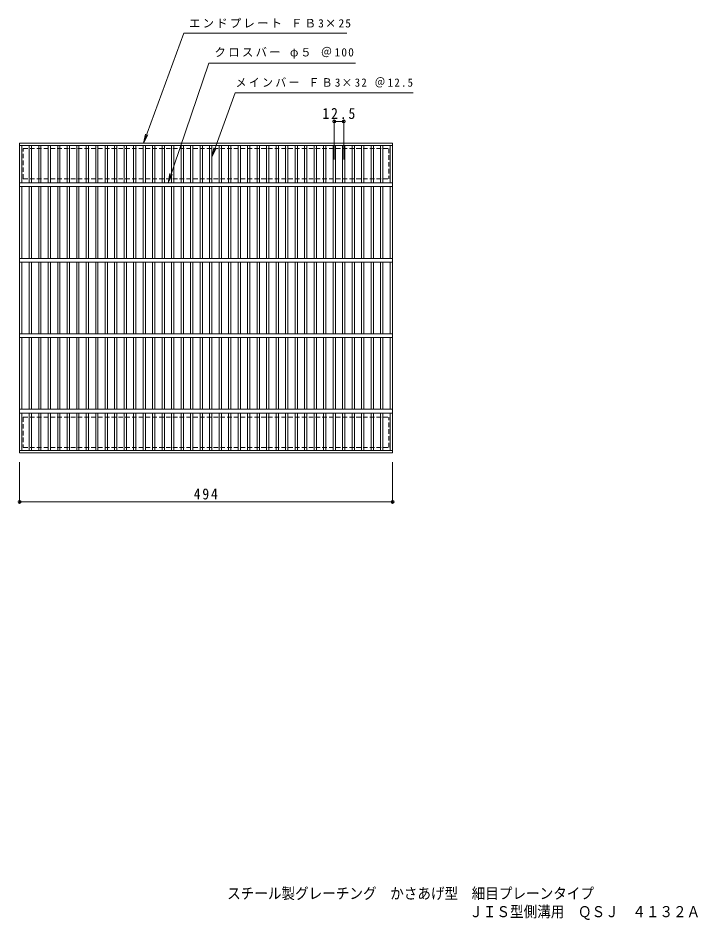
# Model space of a CAD drawing. Units: millimetres, scale not verified. Extents: x -699 to 892, y -689 to 506.
# Drawn here: x -699 to 201, y -689 to 506 of the extents above; entities that cross this region are included whole.
import ezdxf
from ezdxf.enums import TextEntityAlignment as Align

# ---------------------------------------------------------------- set-up
doc = ezdxf.new("R2010")
doc.units = ezdxf.units.MM
doc.header["$LTSCALE"] = 5
doc.header["$PDMODE"] = 32
doc.header["$PDSIZE"] = 4
doc.linetypes.add('DASHED1', pattern=[1.8, 1.2, -0.6])
for name, color, linetype, lineweight in [('1-1_1-1ﾚｲﾔ', 2, 'Continuous', 9), ('1-2_1-2ﾚｲﾔ', 3, 'Continuous', 9), ('1-4_1-4ﾚｲﾔ', 7, 'Continuous', 9), ('1-5_1-5ﾚｲﾔ', 7, 'Continuous', 9), ('F-4_F-4ﾚｲﾔ', 2, 'Continuous', 9)]:
    doc.layers.add(name, color=color, linetype=linetype, lineweight=lineweight)
doc.styles.add('ＭＳ ゴシック', font='')
doc.styles.get('ＭＳ ゴシック').set_extended_font_data('MS Gothic')

msp = doc.modelspace()

# ---------------------------------------------------------------- linework, layer by layer
at = {"layer": '1-1_1-1ﾚｲﾔ', "linetype": 'DASHED1'}
for p, q in [((-692.297, 292.932), (-692.297, 332.932)), ((-692.297, 292.932), (-208.297, 292.932)), ((-692.297, -23.068), (-692.297, -63.068)), ((-692.297, -23.068), (-208.297, -23.068))]:
    msp.add_line(p, q, dxfattribs=at)
for points in [[(-692.297, 332.932), (-208.297, 332.932), (-208.297, 292.932)], [(-692.297, -63.068), (-208.297, -63.068), (-208.297, -23.068)]]:
    msp.add_lwpolyline(points, dxfattribs=at)
at = {"layer": '1-2_1-2ﾚｲﾔ'}
for p, q in [((-697.297, 339.932), (-203.297, 339.932)), ((-697.297, -70.068), (-697.297, 339.932)), ((-697.297, 336.933), (-203.297, 336.933)), ((-694.297, 287.432), (-694.297, 336.933)), ((-684.537, 336.933), (-684.537, 287.432)), ((-681.537, 336.933), (-681.537, 287.432)), ((-671.957, 336.933), (-671.957, 287.432)), ((-668.957, 336.933), (-668.957, 287.432)), ((-659.377, 336.933), (-659.377, 287.432)), ((-656.377, 336.933), (-656.377, 287.432)), ((-646.797, 336.933), (-646.797, 287.432)), ((-643.797, 336.933), (-643.797, 287.432)), ((-634.217, 336.933), (-634.217, 287.432)), ((-631.217, 336.933), (-631.217, 287.432)), ((-621.637, 336.933), (-621.637, 287.432)), ((-618.637, 336.933), (-618.637, 287.432)), ((-609.057, 336.933), (-609.057, 287.432)), ((-606.057, 336.933), (-606.057, 287.432)), ((-596.477, 336.933), (-596.477, 287.432)), ((-593.477, 336.933), (-593.477, 287.432)), ((-583.897, 336.933), (-583.897, 287.432)), ((-580.897, 336.933), (-580.897, 287.432)), ((-571.317, 336.933), (-571.317, 287.432)), ((-568.317, 336.933), (-568.317, 287.432)), ((-558.737, 336.933), (-558.737, 287.432)), ((-555.737, 336.933), (-555.737, 287.432)), ((-546.157, 336.933), (-546.157, 287.432)), ((-543.157, 336.933), (-543.157, 287.432)), ((-533.577, 336.933), (-533.577, 287.432)), ((-530.577, 336.933), (-530.577, 287.432)), ((-520.997, 336.933), (-520.997, 287.432)), ((-517.997, 336.933), (-517.997, 287.432)), ((-508.417, 336.933), (-508.417, 287.432)), ((-505.417, 336.933), (-505.417, 287.432)), ((-495.837, 336.933), (-495.837, 287.432)), ((-492.837, 336.933), (-492.837, 287.432)), ((-483.257, 336.933), (-483.257, 287.432)), ((-480.257, 336.933), (-480.257, 287.432)), ((-470.677, 336.933), (-470.677, 287.432)), ((-467.677, 336.933), (-467.677, 287.432)), ((-458.097, 336.933), (-458.097, 287.432)), ((-455.097, 336.933), (-455.097, 287.432)), ((-445.516, 336.933), (-445.516, 287.432)), ((-442.517, 336.933), (-442.517, 287.432)), ((-432.937, 336.933), (-432.937, 287.432)), ((-429.937, 336.933), (-429.937, 287.432)), ((-420.357, 336.933), (-420.357, 287.432)), ((-417.357, 336.933), (-417.357, 287.432)), ((-407.777, 336.933), (-407.777, 287.432)), ((-404.777, 336.933), (-404.777, 287.432)), ((-395.197, 336.933), (-395.197, 287.432)), ((-392.197, 336.933), (-392.197, 287.432)), ((-382.617, 336.933), (-382.617, 287.432)), ((-379.617, 336.933), (-379.617, 287.432)), ((-370.037, 336.933), (-370.037, 287.432)), ((-367.037, 336.933), (-367.037, 287.432)), ((-357.457, 336.933), (-357.457, 287.432)), ((-354.457, 336.933), (-354.457, 287.432)), ((-344.877, 336.933), (-344.877, 287.432)), ((-341.877, 336.933), (-341.877, 287.432)), ((-332.297, 336.933), (-332.297, 287.432)), ((-329.296, 336.933), (-329.296, 287.432)), ((-319.717, 336.933), (-319.717, 287.432)), ((-316.716, 336.933), (-316.716, 287.432)), ((-307.136, 336.933), (-307.136, 287.432)), ((-304.136, 336.933), (-304.136, 287.432)), ((-294.557, 336.933), (-294.557, 287.432)), ((-291.556, 336.933), (-291.556, 287.432)), ((-281.977, 336.933), (-281.977, 287.432)), ((-278.977, 336.933), (-278.977, 287.432)), ((-269.397, 336.933), (-269.397, 287.432)), ((-266.397, 336.933), (-266.397, 287.432)), ((-256.817, 336.933), (-256.817, 287.432)), ((-253.817, 336.933), (-253.817, 287.432)), ((-244.237, 336.933), (-244.237, 287.432)), ((-241.237, 336.933), (-241.237, 287.432)), ((-231.656, 336.933), (-231.656, 287.432)), ((-228.657, 336.933), (-228.657, 287.432)), ((-219.076, 336.933), (-219.076, 287.432)), ((-216.076, 336.933), (-216.076, 287.432)), ((-206.297, 336.933), (-206.297, 287.432)), ((-203.297, 339.932), (-203.297, -70.068)), ((-697.297, 287.432), (-203.297, 287.432)), ((-697.297, 282.433), (-203.297, 282.433)), ((-694.297, 187.432), (-694.297, 282.433)), ((-684.537, 282.433), (-684.537, 187.432)), ((-681.537, 282.433), (-681.537, 187.432)), ((-671.957, 282.433), (-671.957, 187.432)), ((-668.957, 282.433), (-668.957, 187.432)), ((-659.377, 282.433), (-659.377, 187.432)), ((-656.377, 282.433), (-656.377, 187.432)), ((-646.797, 282.433), (-646.797, 187.432)), ((-643.797, 282.433), (-643.797, 187.432)), ((-634.217, 282.433), (-634.217, 187.432)), ((-631.217, 282.433), (-631.217, 187.432)), ((-621.637, 282.433), (-621.637, 187.432)), ((-618.637, 282.433), (-618.637, 187.432)), ((-609.057, 282.433), (-609.057, 187.432)), ((-606.057, 282.433), (-606.057, 187.432)), ((-596.477, 282.433), (-596.477, 187.432)), ((-593.477, 282.433), (-593.477, 187.432)), ((-583.897, 282.433), (-583.897, 187.432)), ((-580.897, 282.433), (-580.897, 187.432)), ((-571.317, 282.433), (-571.317, 187.432)), ((-568.317, 282.433), (-568.317, 187.432)), ((-558.737, 282.433), (-558.737, 187.432)), ((-555.737, 282.433), (-555.737, 187.432)), ((-546.157, 282.433), (-546.157, 187.432)), ((-543.157, 282.433), (-543.157, 187.432)), ((-533.577, 282.433), (-533.577, 187.432)), ((-530.577, 282.433), (-530.577, 187.432)), ((-520.997, 282.433), (-520.997, 187.432)), ((-517.997, 282.433), (-517.997, 187.432)), ((-508.417, 282.433), (-508.417, 187.432)), ((-505.417, 282.433), (-505.417, 187.432)), ((-495.837, 282.433), (-495.837, 187.432)), ((-492.837, 282.433), (-492.837, 187.432)), ((-483.257, 282.433), (-483.257, 187.432)), ((-480.257, 282.433), (-480.257, 187.432)), ((-470.677, 282.433), (-470.677, 187.432)), ((-467.677, 282.433), (-467.677, 187.432)), ((-458.097, 282.433), (-458.097, 187.432)), ((-455.097, 282.433), (-455.097, 187.432)), ((-445.516, 282.433), (-445.516, 187.432)), ((-442.517, 282.433), (-442.517, 187.432)), ((-432.937, 282.433), (-432.937, 187.432)), ((-429.937, 282.433), (-429.937, 187.432)), ((-420.357, 282.433), (-420.357, 187.432)), ((-417.357, 282.433), (-417.357, 187.432)), ((-407.777, 282.433), (-407.777, 187.432)), ((-404.777, 282.433), (-404.777, 187.432)), ((-395.197, 282.433), (-395.197, 187.432)), ((-392.197, 282.433), (-392.197, 187.432)), ((-382.617, 282.433), (-382.617, 187.432)), ((-379.617, 282.433), (-379.617, 187.432)), ((-370.037, 282.433), (-370.037, 187.432)), ((-367.037, 282.433), (-367.037, 187.432)), ((-357.457, 282.433), (-357.457, 187.432)), ((-354.457, 282.433), (-354.457, 187.432)), ((-344.877, 282.433), (-344.877, 187.432)), ((-341.877, 282.433), (-341.877, 187.432)), ((-332.297, 282.433), (-332.297, 187.432)), ((-329.296, 282.433), (-329.296, 187.432)), ((-319.717, 282.433), (-319.717, 187.432)), ((-316.716, 282.433), (-316.716, 187.432)), ((-307.136, 282.433), (-307.136, 187.432)), ((-304.136, 282.433), (-304.136, 187.432)), ((-294.557, 282.433), (-294.557, 187.432)), ((-291.556, 282.433), (-291.556, 187.432)), ((-281.977, 282.433), (-281.977, 187.432)), ((-278.977, 282.433), (-278.977, 187.432)), ((-269.397, 282.433), (-269.397, 187.432)), ((-266.397, 282.433), (-266.397, 187.432)), ((-256.817, 282.433), (-256.817, 187.432)), ((-253.817, 282.433), (-253.817, 187.432)), ((-244.237, 282.433), (-244.237, 187.432)), ((-241.237, 282.433), (-241.237, 187.432)), ((-231.656, 282.433), (-231.656, 187.432)), ((-228.657, 282.433), (-228.657, 187.432)), ((-219.076, 282.433), (-219.076, 187.432)), ((-216.076, 282.433), (-216.076, 187.432)), ((-206.297, 282.433), (-206.297, 187.432)), ((-697.297, 187.432), (-203.297, 187.432)), ((-697.297, 182.433), (-203.297, 182.433)), ((-694.297, 87.432), (-694.297, 182.433)), ((-684.537, 182.433), (-684.537, 87.432)), ((-681.537, 182.433), (-681.537, 87.432)), ((-671.957, 182.433), (-671.957, 87.432)), ((-668.957, 182.433), (-668.957, 87.432)), ((-659.377, 182.433), (-659.377, 87.432)), ((-656.377, 182.433), (-656.377, 87.432)), ((-646.797, 182.433), (-646.797, 87.432)), ((-643.797, 182.433), (-643.797, 87.432)), ((-634.217, 182.433), (-634.217, 87.432)), ((-631.217, 182.433), (-631.217, 87.432)), ((-621.637, 182.433), (-621.637, 87.432)), ((-618.637, 182.433), (-618.637, 87.432)), ((-609.057, 182.433), (-609.057, 87.432)), ((-606.057, 182.433), (-606.057, 87.432)), ((-596.477, 182.433), (-596.477, 87.432)), ((-593.477, 182.433), (-593.477, 87.432)), ((-583.897, 182.433), (-583.897, 87.432)), ((-580.897, 182.433), (-580.897, 87.432)), ((-571.317, 182.433), (-571.317, 87.432)), ((-568.317, 182.433), (-568.317, 87.432)), ((-558.737, 182.433), (-558.737, 87.432)), ((-555.737, 182.433), (-555.737, 87.432)), ((-546.157, 182.433), (-546.157, 87.432)), ((-543.157, 182.433), (-543.157, 87.432)), ((-533.577, 182.433), (-533.577, 87.432)), ((-530.577, 182.433), (-530.577, 87.432)), ((-520.997, 182.433), (-520.997, 87.432)), ((-517.997, 182.433), (-517.997, 87.432)), ((-508.417, 182.433), (-508.417, 87.432)), ((-505.417, 182.433), (-505.417, 87.432)), ((-495.837, 182.433), (-495.837, 87.432)), ((-492.837, 182.433), (-492.837, 87.432)), ((-483.257, 182.433), (-483.257, 87.432)), ((-480.257, 182.433), (-480.257, 87.432)), ((-470.677, 182.433), (-470.677, 87.432)), ((-467.677, 182.433), (-467.677, 87.432)), ((-458.097, 182.433), (-458.097, 87.432)), ((-455.097, 182.433), (-455.097, 87.432)), ((-445.516, 182.433), (-445.516, 87.432)), ((-442.517, 182.433), (-442.517, 87.432)), ((-432.937, 182.433), (-432.937, 87.432)), ((-429.937, 182.433), (-429.937, 87.432)), ((-420.357, 182.433), (-420.357, 87.432)), ((-417.357, 182.433), (-417.357, 87.432)), ((-407.777, 182.433), (-407.777, 87.432)), ((-404.777, 182.433), (-404.777, 87.432)), ((-395.197, 182.433), (-395.197, 87.432)), ((-392.197, 182.433), (-392.197, 87.432)), ((-382.617, 182.433), (-382.617, 87.432)), ((-379.617, 182.433), (-379.617, 87.432)), ((-370.037, 182.433), (-370.037, 87.432)), ((-367.037, 182.433), (-367.037, 87.432)), ((-357.457, 182.433), (-357.457, 87.432)), ((-354.457, 182.433), (-354.457, 87.432)), ((-344.877, 182.433), (-344.877, 87.432)), ((-341.877, 182.433), (-341.877, 87.432)), ((-332.297, 182.433), (-332.297, 87.432)), ((-329.296, 182.433), (-329.296, 87.432)), ((-319.717, 182.433), (-319.717, 87.432)), ((-316.716, 182.433), (-316.716, 87.432)), ((-307.136, 182.433), (-307.136, 87.432)), ((-304.136, 182.433), (-304.136, 87.432)), ((-294.557, 182.433), (-294.557, 87.432)), ((-291.556, 182.433), (-291.556, 87.432)), ((-281.977, 182.433), (-281.977, 87.432)), ((-278.977, 182.433), (-278.977, 87.432)), ((-269.397, 182.433), (-269.397, 87.432)), ((-266.397, 182.433), (-266.397, 87.432)), ((-256.817, 182.433), (-256.817, 87.432)), ((-253.817, 182.433), (-253.817, 87.432)), ((-244.237, 182.433), (-244.237, 87.432)), ((-241.237, 182.433), (-241.237, 87.432)), ((-231.656, 182.433), (-231.656, 87.432)), ((-228.657, 182.433), (-228.657, 87.432)), ((-219.076, 182.433), (-219.076, 87.432)), ((-216.076, 182.433), (-216.076, 87.432)), ((-206.297, 182.433), (-206.297, 87.432)), ((-697.297, 87.432), (-203.297, 87.432)), ((-697.297, 82.433), (-203.297, 82.433)), ((-694.297, -12.568), (-694.297, 82.433)), ((-684.537, 82.433), (-684.537, -12.568)), ((-681.537, 82.433), (-681.537, -12.568)), ((-671.957, 82.433), (-671.957, -12.568)), ((-668.957, 82.433), (-668.957, -12.568)), ((-659.377, 82.433), (-659.377, -12.568)), ((-656.377, 82.433), (-656.377, -12.568)), ((-646.797, 82.433), (-646.797, -12.568)), ((-643.797, 82.433), (-643.797, -12.568)), ((-634.217, 82.433), (-634.217, -12.568)), ((-631.217, 82.433), (-631.217, -12.568)), ((-621.637, 82.433), (-621.637, -12.568)), ((-618.637, 82.433), (-618.637, -12.568)), ((-609.057, 82.433), (-609.057, -12.568)), ((-606.057, 82.433), (-606.057, -12.568)), ((-596.477, 82.433), (-596.477, -12.568)), ((-593.477, 82.433), (-593.477, -12.568)), ((-583.897, 82.433), (-583.897, -12.568)), ((-580.897, 82.433), (-580.897, -12.568)), ((-571.317, 82.433), (-571.317, -12.568)), ((-568.317, 82.433), (-568.317, -12.568)), ((-558.737, 82.433), (-558.737, -12.568)), ((-555.737, 82.433), (-555.737, -12.568)), ((-546.157, 82.433), (-546.157, -12.568)), ((-543.157, 82.433), (-543.157, -12.568)), ((-533.577, 82.433), (-533.577, -12.568)), ((-530.577, 82.433), (-530.577, -12.568)), ((-520.997, 82.433), (-520.997, -12.568)), ((-517.997, 82.433), (-517.997, -12.568)), ((-508.417, 82.433), (-508.417, -12.568)), ((-505.417, 82.433), (-505.417, -12.568)), ((-495.837, 82.433), (-495.837, -12.568)), ((-492.837, 82.433), (-492.837, -12.568)), ((-483.257, 82.433), (-483.257, -12.568)), ((-480.257, 82.433), (-480.257, -12.568)), ((-470.677, 82.433), (-470.677, -12.568)), ((-467.677, 82.433), (-467.677, -12.568)), ((-458.097, 82.433), (-458.097, -12.568)), ((-455.097, 82.433), (-455.097, -12.568)), ((-445.516, 82.433), (-445.516, -12.568)), ((-442.517, 82.433), (-442.517, -12.568)), ((-432.937, 82.433), (-432.937, -12.568)), ((-429.937, 82.433), (-429.937, -12.568)), ((-420.357, 82.433), (-420.357, -12.568)), ((-417.357, 82.433), (-417.357, -12.568)), ((-407.777, 82.433), (-407.777, -12.568)), ((-404.777, 82.433), (-404.777, -12.568)), ((-395.197, 82.433), (-395.197, -12.568)), ((-392.197, 82.433), (-392.197, -12.568)), ((-382.617, 82.433), (-382.617, -12.568)), ((-379.617, 82.433), (-379.617, -12.568)), ((-370.037, 82.433), (-370.037, -12.568)), ((-367.037, 82.433), (-367.037, -12.568)), ((-357.457, 82.433), (-357.457, -12.568)), ((-354.457, 82.433), (-354.457, -12.568)), ((-344.877, 82.433), (-344.877, -12.568)), ((-341.877, 82.433), (-341.877, -12.568)), ((-332.297, 82.433), (-332.297, -12.568)), ((-329.296, 82.433), (-329.296, -12.568)), ((-319.717, 82.433), (-319.717, -12.568)), ((-316.716, 82.433), (-316.716, -12.568)), ((-307.136, 82.433), (-307.136, -12.568)), ((-304.136, 82.433), (-304.136, -12.568)), ((-294.557, 82.433), (-294.557, -12.568)), ((-291.556, 82.433), (-291.556, -12.568)), ((-281.977, 82.433), (-281.977, -12.568)), ((-278.977, 82.433), (-278.977, -12.568)), ((-269.397, 82.433), (-269.397, -12.568)), ((-266.397, 82.433), (-266.397, -12.568)), ((-256.817, 82.433), (-256.817, -12.568)), ((-253.817, 82.433), (-253.817, -12.568)), ((-244.237, 82.433), (-244.237, -12.568)), ((-241.237, 82.433), (-241.237, -12.568)), ((-231.656, 82.433), (-231.656, -12.568)), ((-228.657, 82.433), (-228.657, -12.568)), ((-219.076, 82.433), (-219.076, -12.568)), ((-216.076, 82.433), (-216.076, -12.568)), ((-206.297, 82.433), (-206.297, -12.568)), ((-697.297, -12.568), (-203.297, -12.568)), ((-697.297, -17.567), (-203.297, -17.567)), ((-694.297, -67.067), (-694.297, -17.567)), ((-684.537, -17.567), (-684.537, -67.067)), ((-681.537, -17.567), (-681.537, -67.067)), ((-671.957, -17.567), (-671.957, -67.067)), ((-668.957, -17.567), (-668.957, -67.067)), ((-659.377, -17.567), (-659.377, -67.067)), ((-656.377, -17.567), (-656.377, -67.067)), ((-646.797, -17.567), (-646.797, -67.067)), ((-643.797, -17.567), (-643.797, -67.067)), ((-634.217, -17.567), (-634.217, -67.067)), ((-631.217, -17.567), (-631.217, -67.067)), ((-621.637, -17.567), (-621.637, -67.067)), ((-618.637, -17.567), (-618.637, -67.067)), ((-609.057, -17.567), (-609.057, -67.067)), ((-606.057, -17.567), (-606.057, -67.067)), ((-596.477, -17.567), (-596.477, -67.067)), ((-593.477, -17.567), (-593.477, -67.067)), ((-583.897, -17.567), (-583.897, -67.067)), ((-580.897, -17.567), (-580.897, -67.067)), ((-571.317, -17.567), (-571.317, -67.067)), ((-568.317, -17.567), (-568.317, -67.067)), ((-558.737, -17.567), (-558.737, -67.067)), ((-555.737, -17.567), (-555.737, -67.067)), ((-546.157, -17.567), (-546.157, -67.067)), ((-543.157, -17.567), (-543.157, -67.067)), ((-533.577, -17.567), (-533.577, -67.067)), ((-530.577, -17.567), (-530.577, -67.067)), ((-520.997, -17.567), (-520.997, -67.067)), ((-517.997, -17.567), (-517.997, -67.067)), ((-508.417, -17.567), (-508.417, -67.067)), ((-505.417, -17.567), (-505.417, -67.067)), ((-495.837, -17.567), (-495.837, -67.067)), ((-492.837, -17.567), (-492.837, -67.067)), ((-483.257, -17.567), (-483.257, -67.067)), ((-480.257, -17.567), (-480.257, -67.067)), ((-470.677, -17.567), (-470.677, -67.067)), ((-467.677, -17.567), (-467.677, -67.067)), ((-458.097, -17.567), (-458.097, -67.067)), ((-455.097, -17.567), (-455.097, -67.067)), ((-445.516, -17.567), (-445.516, -67.067)), ((-442.517, -17.567), (-442.517, -67.067)), ((-432.937, -17.567), (-432.937, -67.067)), ((-429.937, -17.567), (-429.937, -67.067)), ((-420.357, -17.567), (-420.357, -67.067)), ((-417.357, -17.567), (-417.357, -67.067)), ((-407.777, -17.567), (-407.777, -67.067)), ((-404.777, -17.567), (-404.777, -67.067)), ((-395.197, -17.567), (-395.197, -67.067)), ((-392.197, -17.567), (-392.197, -67.067)), ((-382.617, -17.567), (-382.617, -67.067)), ((-379.617, -17.567), (-379.617, -67.067)), ((-370.037, -17.567), (-370.037, -67.067)), ((-367.037, -17.567), (-367.037, -67.067)), ((-357.457, -17.567), (-357.457, -67.067)), ((-354.457, -17.567), (-354.457, -67.067)), ((-344.877, -17.567), (-344.877, -67.067)), ((-341.877, -17.567), (-341.877, -67.067)), ((-332.297, -17.567), (-332.297, -67.067)), ((-329.296, -17.567), (-329.296, -67.067)), ((-319.717, -17.567), (-319.717, -67.067)), ((-316.716, -17.567), (-316.716, -67.067)), ((-307.136, -17.567), (-307.136, -67.067)), ((-304.136, -17.567), (-304.136, -67.067)), ((-294.557, -17.567), (-294.557, -67.067)), ((-291.556, -17.567), (-291.556, -67.067)), ((-281.977, -17.567), (-281.977, -67.067)), ((-278.977, -17.567), (-278.977, -67.067)), ((-269.397, -17.567), (-269.397, -67.067)), ((-266.397, -17.567), (-266.397, -67.067)), ((-256.817, -17.567), (-256.817, -67.067)), ((-253.817, -17.567), (-253.817, -67.067)), ((-244.237, -17.567), (-244.237, -67.067)), ((-241.237, -17.567), (-241.237, -67.067)), ((-231.656, -17.567), (-231.656, -67.067)), ((-228.657, -17.567), (-228.657, -67.067)), ((-219.076, -17.567), (-219.076, -67.067)), ((-216.076, -17.567), (-216.076, -67.067)), ((-206.297, -17.567), (-206.297, -67.067)), ((-203.297, -67.067), (-697.297, -67.067)), ((-203.297, -70.068), (-697.297, -70.068))]:
    msp.add_line(p, q, dxfattribs=at)
at = {"layer": '1-4_1-4ﾚｲﾔ'}
for p, q in [((-280.477, 318.484), (-280.477, 370.332)), ((-280.477, 368.832), (-267.897, 368.832)), ((-267.897, 318.484), (-267.897, 370.332)), ((-697.297, -82.567), (-697.297, -136.678)), ((-203.297, -82.567), (-203.297, -136.678)), ((-697.297, -135.178), (-203.297, -135.178))]:
    msp.add_line(p, q, dxfattribs=at)
for p in [(-280.477, 368.832), (-267.897, 368.832), (-697.297, -135.178), (-203.297, -135.178)]:
    msp.add_point(p, dxfattribs=at)
at = {"layer": '1-5_1-5ﾚｲﾔ'}
for p, q in [((-533.14, 339.932), (-479.873, 485.941)), ((-479.873, 485.941), (-263.975, 485.941)), ((-533.14, 339.932), (-530.38, 352.124)), ((-533.14, 339.932), (-527.319, 350.994)), ((-442.517, 321.666), (-439.757, 333.857)), ((-442.517, 321.666), (-436.695, 332.728)), ((-500.627, 287.432), (-498.161, 299.687)), ((-500.627, 287.432), (-495.074, 298.631))]:
    msp.add_line(p, q, dxfattribs=at)
for points in [[(-500.627, 287.432), (-446.436, 445.941), (-252.235, 445.941)], [(-442.517, 321.666), (-411.822, 406.512), (-176.005, 406.512)]]:
    msp.add_lwpolyline(points, dxfattribs=at)

# ---------------------------------------------------------------- texts
at = {"layer": '1-4_1-4ﾚｲﾔ', "color": 2, "char_height": 14.66, "attachment_point": 7, "style": 'ＭＳ ゴシック'}
for s, insert in [('\\T1.28;\\W0.9;12.5', (-296.062, 371.832)), ('\\T1.27;\\W0.9;494', (-466.547, -132.178))]:
    msp.add_mtext(s, dxfattribs=dict(at, insert=insert))
at = {"layer": '1-5_1-5ﾚｲﾔ', "char_height": 11, "attachment_point": 7, "style": 'ＭＳ ゴシック'}
for s, insert in [('\\T1.2;エンドプレート\\~ＦＢ3×25', (-472.725, 492.655)), ('\\T1.21;クロスバー\\~φ５\\~＠100', (-439.064, 451.931)), ('\\T1.23;\\W0.95;メインバー\\~ＦＢ3×32\\~＠12.5', (-411.005, 413.748))]:
    msp.add_mtext(s, dxfattribs=dict(at, insert=insert))
at = {"layer": 'F-4_F-4ﾚｲﾔ', "style": 'ＭＳ ゴシック', "width": 0.9}
for s, p in [('スチール製グレーチング\u3000かさあげ型\u3000細目プレーンタイプ', (-422.334, -665.554)), ('ＪＩＳ型側溝用\u3000ＱＳＪ\u3000４１３２Ａ', (-101.655, -689.721))]:
    msp.add_text(s, height=14.66, dxfattribs=at).set_placement(p, align=Align.BOTTOM_LEFT)

doc.saveas('drawing.dxf')
